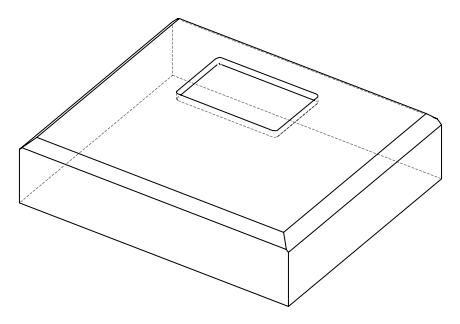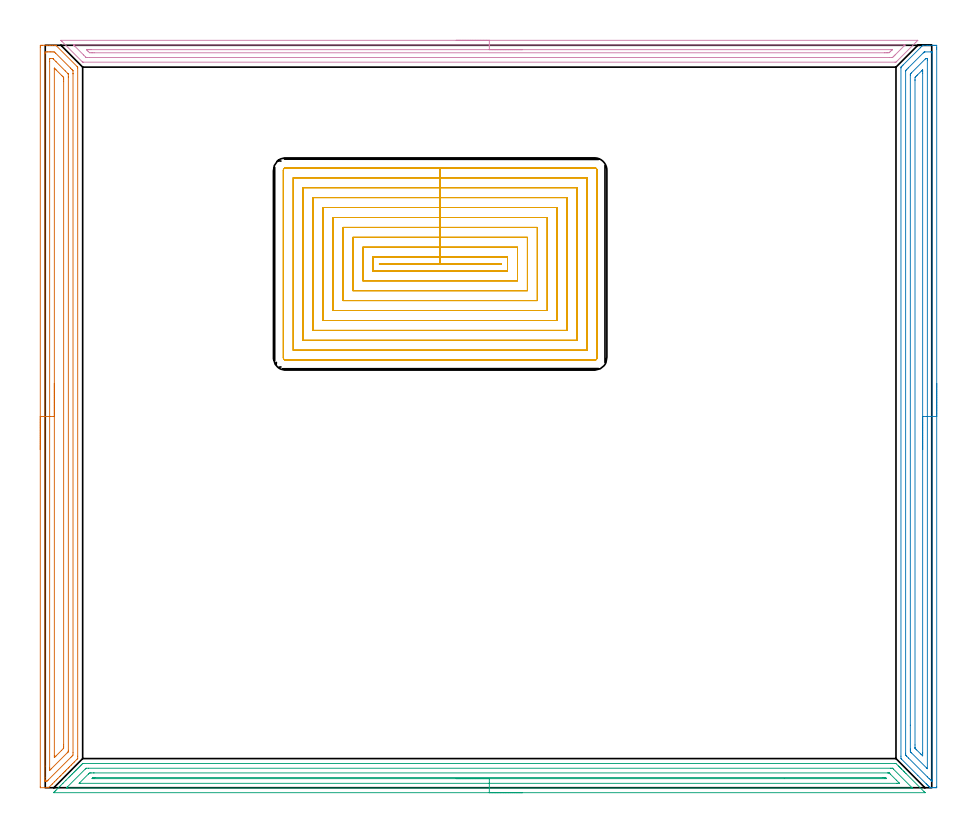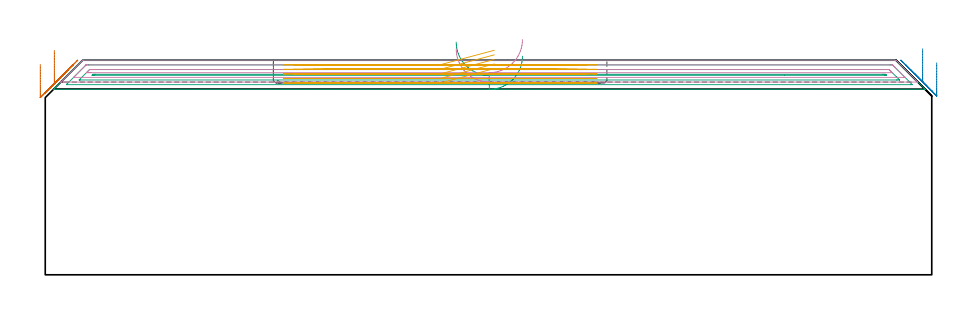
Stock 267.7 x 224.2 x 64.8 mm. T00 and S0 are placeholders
(PLAN: 5 operations, 1 tool changes, 50.2 min)
(1 AREA_MILL | FG_CHAMFER_SURFACE | UGT0205_001 | 7.29 min | 14318 mm3)
(2 AREA_MILL_1 | FG_CHAMFER_SURFACE_1 | UGT0205_001 | 7.26 min | 13078 mm3)
(3 AREA_MILL_2 | FG_CHAMFER_SURFACE_2 | UGT0205_001 | 8.31 min | 9735 mm3)
(4 AREA_MILL_3 | FG_CHAMFER_SURFACE_3 | UGT0205_001 | 6.23 min | 5454 mm3)
(5 MILL_RECTANGULAR_POCKET | POCKET_RECTANGULAR_STRAIGHT | NXT0201_002 | Follow Part, ap 1.5, ae 75% | 21.14 min | 44377 mm3)
(TOOL UGT0205_001 | Chamfer Mill 20 x 3 x 45 deg. | D20 FL50 Z2)
(TOOL NXT0201_002 | ENDMILL 6mm [R216.24-06050CBC13P 1620] | D6 R1 FL13 Z4)
(OP 1 AREA_MILL)
G17 G21 G94 G90
T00 M6
G54
G17 G0 G90 X-1.5 Y102.1 S1061 M3
G43 Z74.8 H0
Z63.5
G94 G1 Y102.138 Z62.628 F250.
Y102.252 Z61.764
Y102.441 Z60.912
Y102.703 Z60.08
Y103.037 Z59.274
Y103.44 Z58.5
Y103.908 Z57.764
Y104.44 Z57.072
Y105.029 Z56.429
Y105.672 Z55.84
Y106.364 Z55.308
Y107.1 Z54.84
Y107.874 Z54.437
Y108.68 Z54.103
Y109.512 Z53.841
Y110.364 Z53.652
Y111.228 Z53.538
Y112.1 Z53.5
X-1.499 Y223.601 Z53.501
X-1.496 Y223.992
X-1.491 Y224.19 Z53.504
X-1.112 Y224.2 Z53.883
X-0.824 Z54.171
X-0.235 Z54.759
X0.341 Z55.338
X0.642 Z55.639
X1.218 Z56.214
X1.519 Z56.515
X2.122 Z57.121
X2.835 Z57.834
X2.973 Z57.972
X3.206 Y224.19 Z58.203
X3.273 Y224.126 Z58.271
X3.354 Y224.047 Z58.352
X9.624 Y217.776 Z64.624
X9.796 Y217.595 Z64.79
X9.8 Y217.357 Z64.8
Y9.501
X9.804 Y8.8 Z64.796
X9.628 Y8.627 Z64.627
X8.736 Y7.735 Z63.734
X8.29 Y7.289 Z63.289
X7.844 Y6.843 Z62.842
X7.304 Y6.304 Z62.303
X7.073 Y6.072 Z62.07
X6.953 Y5.951 Z61.95
X6.456 Y5.456 Z61.456
X6.196 Y5.194 Z61.192
X6.061 Y5.059 Z61.058
X5.904 Y4.903 Z60.903
X5.619 Y4.619 Z60.619
X5.319 Y4.317 Z60.315
X4.721 Y3.721 Z59.721
X4.442 Y3.44 Z59.437
X3.738 Y2.738 Z58.738
X3.385 Y2.383 Z58.381
X2.798 Y1.798 Z57.798
X2.104 Y1.103 Z57.103
X1.081 Y0.081 Z56.078
X1.007 Y0.01 Z56.004
X0.779 Y0. Z55.779
X0.368 Z55.367
X-0.235 Z54.76
X-1.412 Z53.585
X-1.491 Y0.003 Z53.506
X-1.497 Y0.153 Z53.503
X-1.5 Y0.351 Z53.5
Y112.1
X-0.086 Z54.914
X-0.085 Y221.664 Z54.915
X-0.084 Y221.817 Z54.916
X-0.079 Y222.177 Z54.921
X0.272 Y222.193 Z55.272
X0.642 Y222.197 Z55.642
X1.143 Y222.2 Z56.143
X1.519 Z56.519
X2.022 Y222.198 Z57.022
X2.396 Y222.19 Z57.396
X2.759 Y222.179 Z57.759
X3.132 Y221.817 Z58.132
X7.658 Y217.293 Z62.658
X8.067 Y216.88 Z63.067
X8.273 Y216.669 Z63.273
X8.374 Y216.565 Z63.374
X8.379 Y216.465 Z63.379
X8.385 Y215.725 Z63.385
Y215.573
Y10.563
X8.379 Y9.861 Z63.379
X8.298 Y9.76 Z63.298
X8.067 Y9.519 Z63.067
X7.862 Y9.312 Z62.862
X7.658 Y9.107 Z62.658
X0.933 Y2.383 Z55.933
X0.786 Y2.237 Z55.786
X0.642 Y2.099 Z55.642
X0.545 Y2.01 Z55.545
X0.436 Y2.007 Z55.436
X0.141 Y2.001 Z55.141
X-0.021 Y2.003 Z54.979
X-0.047 Y2.005 Z54.953
X-0.071 Y2.009 Z54.929
X-0.079 Y2.04 Z54.921
X-0.083 Y2.229 Z54.917
X-0.085 Y2.383 Z54.915
X-0.086 Y3.124 Z54.914
Y6.529
Y112.1
X1.328 Z56.328
Y219.335
X1.33 Y220.033 Z56.33
X1.331 Y220.13 Z56.331
X1.335 Y220.176 Z56.335
X1.337 Y220.19 Z56.337
X1.359 Y220.195 Z56.359
X1.519 Y220.197 Z56.519
X2.236 Y220.196 Z57.236
X2.271 Y220.19 Z57.271
X2.323 Y220.165 Z57.323
X2.396 Y220.1 Z57.396
X2.467 Y220.033 Z57.467
X3.273 Y219.228 Z58.273
X6.036 Y216.465 Z61.036
X6.781 Y215.717 Z61.781
X6.921 Y215.573 Z61.921
X6.965 Y215.519 Z61.965
X6.967 Y215.475 Z61.967
X6.969 Y215.381 Z61.969
X6.971 Y214.681 Z61.971
Y214.487
Y11.303
X6.969 Y11.112 Z61.969
X6.964 Y10.916 Z61.964
X6.962 Y10.872 Z61.962
X6.946 Y10.853 Z61.946
X6.902 Y10.805 Z61.902
X6.781 Y10.681 Z61.781
X6.648 Y10.547 Z61.648
X1.783 Y5.683 Z56.783
X1.519 Y5.423 Z56.519
X1.335 Y5.246 Z56.335
X1.332 Y5.249 Z56.332
X1.33 Y5.251 Z56.33
X1.329 Y5.951 Z56.329
Y6.145
X1.328 Y112.1 Z56.328
X2.743 Z57.743
Y217.184
X2.744 Y217.249 Z57.744
X2.746 Y217.285 Z57.746
X2.747 Y217.291 Z57.747
X2.77 Y217.271 Z57.77
X2.968 Y217.079 Z57.968
X3.273 Y216.778 Z58.273
X5.027 Y215.024 Z60.027
X5.367 Y214.681 Z60.367
X5.484 Y214.556 Z60.484
X5.55 Y214.474 Z60.55
X5.552 Y214.411 Z60.552
X5.556 Y214.143 Z60.556
X5.557 Y213.789 Z60.557
Y213.249
Y13.087
X5.556 Y12.549 Z60.556
X5.553 Y12.195 Z60.553
X5.55 Y11.93 Z60.55
X5.427 Y11.788 Z60.427
X4.955 Y11.303 Z59.955
X3.222 Y9.571 Z58.222
X3.013 Y9.362 Z58.013
X2.778 Y9.13 Z57.778
X2.765 Y9.119 Z57.765
X2.751 Y9.111 Z57.751
X2.749 Y9.123 Z57.749
X2.746 Y9.164 Z57.746
X2.743 Y9.519 Z57.743
Y9.694
Y112.1
Y112.972 Z57.781
Y113.836 Z57.895
Y114.688 Z58.083
Y115.52 Z58.346
Y116.326 Z58.68
Y117.1 Z59.082
Y117.836 Z59.551
Y118.528 Z60.082
Y119.171 Z60.672
Y119.76 Z61.315
Y120.292 Z62.007
Y120.76 Z62.743
Y121.163 Z63.516
Y121.497 Z64.322
Y121.759 Z65.154
Y121.948 Z66.006
Y122.062 Z66.871
Y122.1 Z67.743
G0 Z74.8
M5
M2
(OP 2 AREA_MILL_1)
G17 G21 G94 G90
T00 M6
G54
G17 G0 G90 X269.2 Y122.1 S1061 M3
G43 Z74.8 H0
Z64.
G94 G1 Y122.062 Z63.128 F250.
Y121.948 Z62.264
Y121.759 Z61.412
Y121.497 Z60.58
Y121.163 Z59.774
Y120.76 Z59.
Y120.292 Z58.264
Y119.76 Z57.572
Y119.171 Z56.929
Y118.528 Z56.34
Y117.836 Z55.808
Y117.1 Z55.34
Y116.326 Z54.937
Y115.52 Z54.603
Y114.688 Z54.341
Y113.837 Z54.152
Y112.972 Z54.038
Y112.1 Z54.
Y0.336
X269.197 Y0.153 Z54.003
X269.191 Y0.002 Z54.005
X268.98 Y0. Z54.216
X268.676 Z54.519
X268.067 Z55.132
X267.582 Z55.618
X267.207 Z55.982
X267.196 Y0.006 Z55.993
X267.183 Y0.012 Z56.006
X267.046 Y0.153 Z56.152
X266.903 Y0.295 Z56.293
X266.762 Y0.437 Z56.435
X266.6 Y0.599 Z56.598
X266.46 Y0.738 Z56.736
X266.322 Y0.877 Z56.876
X266.154 Y1.045 Z57.044
X266.017 Y1.182 Z57.179
X263.478 Y3.721 Z59.72
X258.572 Y8.627 Z64.626
X258.471 Y8.732 Z64.727
X258.404 Y8.805 Z64.789
X258.4 Y9.519 Z64.8
Y217.357
X258.404 Y217.595 Z64.789
X258.484 Y217.686 Z64.713
X258.619 Y217.819 Z64.58
X258.713 Y217.914 Z64.486
X258.924 Y218.125 Z64.273
X259.047 Y218.249 Z64.15
X264.243 Y223.445 Z58.953
X264.653 Y223.853 Z58.547
X264.698 Y223.898 Z58.502
X264.995 Y224.195 Z58.203
X265.001 Y224.2 Z58.197
X266.294 Z56.905
X266.903 Z56.293
X268.094 Z55.103
X268.676 Y224.196 Z54.518
X269.191 Y224.192 Z54.005
X269.193 Y224.121 Z54.003
X269.199 Y223.601 Z54.001
X269.2 Y223.074 Z54.
Y112.1
X267.786 Z55.414
Y2.387
X267.783 Y2.164 Z55.417
X267.781 Y2.054 Z55.419
X267.778 Y2.01 Z55.422
X267.753 Z55.447
X267.638 Y2.024 Z55.562
X267.269 Y2.383 Z55.931
X266.903 Y2.747 Z56.297
X266.374 Y3.275 Z56.826
X260.697 Y8.953 Z62.503
X260.134 Y9.519 Z63.066
X259.944 Y9.718 Z63.256
X259.821 Y9.857 Z63.379
X259.819 Y9.964 Z63.381
X259.814 Y10.407 Z63.386
X259.815 Y216.465 Z63.385
X259.83 Y216.569 Z63.37
X259.914 Y216.657 Z63.286
X260.044 Y216.792 Z63.156
X260.207 Y216.957 Z62.993
X260.606 Y217.357 Z62.594
X265.13 Y221.88 Z58.07
X265.408 Y222.149 Z57.792
X265.45 Y222.188 Z57.75
X265.509 Y222.192 Z57.691
X265.638 Y222.198 Z57.562
X267.409 Y222.2 Z55.791
X267.65 Y222.196 Z55.55
X267.741 Y222.193 Z55.459
X267.776 Y222.19 Z55.424
X267.779 Y222.147 Z55.421
X267.783 Y222.039 Z55.417
X267.786 Y221.821 Z55.414
Y112.1
X266.372 Z56.828
X266.371 Y5.796 Z56.829
X266.37 Y5.774 Z56.83
X266.368 Y5.752 Z56.832
X266.367 Y5.747 Z56.833
X266.354 Y5.757 Z56.846
X266.149 Y5.951 Z57.051
X261.583 Y10.516 Z61.617
X261.389 Y10.714 Z61.811
X261.292 Y10.815 Z61.908
X261.246 Y10.865 Z61.954
X261.235 Y10.947 Z61.965
X261.232 Y11.303 Z61.968
X261.229 Y11.66 Z61.971
X261.228 Y18.869 Z61.972
X261.229 Y215.038 Z61.971
X261.23 Y215.305 Z61.97
X261.233 Y215.439 Z61.967
X261.235 Y215.504 Z61.965
X261.244 Y215.533 Z61.956
X261.277 Y215.573 Z61.923
X261.429 Y215.728 Z61.771
X261.583 Y215.884 Z61.617
X265.733 Y220.033 Z57.467
X265.879 Y220.171 Z57.321
X265.897 Y220.186 Z57.303
X265.934 Y220.191 Z57.266
X266.017 Y220.195 Z57.183
X266.183 Z57.017
X266.293 Y220.191 Z56.907
X266.365 Y220.186 Z56.835
X266.367 Y220.151 Z56.833
X266.369 Y220.033 Z56.831
X266.371 Y219.676 Z56.829
X266.372 Y112.1 Z56.828
X264.957 Z58.243
Y10.585
X264.956 Y10.411 Z58.244
X264.951 Y9.7 Z58.249
X264.945 Y9.615 Z58.255
X264.555 Y9.997 Z58.645
X264.348 Y10.201 Z58.852
X263.133 Y11.416 Z60.067
X262.904 Y11.648 Z60.296
X262.749 Y11.808 Z60.451
X262.649 Y11.915 Z60.551
X262.647 Y11.933 Z60.553
X262.644 Y12.02 Z60.556
X262.643 Y12.195 Z60.557
Y12.914
X262.644 Y213.614 Z60.556
X262.645 Y213.789 Z60.555
X262.655 Y214.494 Z60.545
X262.832 Y214.681 Z60.368
X263.094 Y214.945 Z60.106
X263.357 Y215.208 Z59.843
X264.613 Y216.465 Z58.587
X264.721 Y216.571 Z58.479
X264.876 Y216.72 Z58.324
X264.948 Y216.787 Z58.252
X264.954 Y216.642 Z58.246
X264.956 Y216.465 Z58.244
X264.957 Y216.286 Z58.243
Y215.746
Y112.1
Y111.228 Z58.281
Y110.364 Z58.395
Y109.512 Z58.583
Y108.68 Z58.846
Y107.874 Z59.18
Y107.1 Z59.582
Y106.364 Z60.051
Y105.672 Z60.582
Y105.029 Z61.172
Y104.44 Z61.815
Y103.909 Z62.507
Y103.44 Z63.243
Y103.037 Z64.016
Y102.703 Z64.822
Y102.441 Z65.654
Y102.252 Z66.506
Y102.138 Z67.371
Y102.1 Z68.243
G0 Z74.8
M5
M2
(OP 3 AREA_MILL_2)
G17 G21 G94 G90
T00 M6
G54
G17 G0 G90 X144.1 Y-1.5 S1061 M3
G43 Z74.8 H0
Z66.
G94 G1 X144.062 Z65.128 F250.
X143.948 Z64.263
X143.759 Z63.412
X143.497 Z62.58
X143.163 Z61.774
X142.76 Z61.
X142.291 Z60.264
X141.76 Z59.572
X141.171 Z58.929
X140.528 Z58.339
X139.836 Z57.808
X139.1 Z57.34
X138.326 Z56.937
X137.52 Z56.603
X136.688 Z56.341
X135.836 Z56.152
X134.971 Z56.038
X134.1 Z56.
X2.681
X2.519 Y-1.493 Z56.006
X2.68 Y-1.322 Z56.177
X2.869 Y-1.131 Z56.369
X2.938 Y-1.062 Z56.438
X3.127 Y-0.872 Z56.626
X3.23 Y-0.769 Z56.729
X3.818 Y-0.182 Z57.318
X4.468 Y0.469 Z57.968
X5.362 Y1.363 Z58.862
X6.256 Y2.257 Z59.756
X7.046 Y3.047 Z60.545
X7.15 Y3.152 Z60.648
X7.481 Y3.481 Z60.981
X7.703 Y3.703 Z61.203
X7.926 Y3.927 Z61.425
X8.044 Y4.046 Z61.542
X8.22 Y4.221 Z61.719
X8.491 Y4.492 Z61.99
X8.658 Y4.661 Z62.156
X8.824 Y4.825 Z62.322
X8.938 Y4.939 Z62.437
X9.099 Y5.101 Z62.596
X9.257 Y5.258 Z62.756
X9.385 Y5.386 Z62.884
X9.539 Y5.541 Z63.037
X9.691 Y5.692 Z63.19
X9.832 Y5.833 Z63.331
X9.98 Y5.982 Z63.477
X10.125 Y6.126 Z63.623
X10.279 Y6.28 Z63.778
X10.42 Y6.422 Z63.918
X10.558 Y6.559 Z64.057
X10.726 Y6.727 Z64.225
X10.86 Y6.862 Z64.358
X10.992 Y6.993 Z64.491
X11.173 Y7.174 Z64.672
X11.312 Y7.302 Z64.798
X11.602 Y7.3 Z64.8
X256.598
X256.9 Y7.302 Z64.798
X257.642 Y6.559 Z64.057
X257.78 Y6.422 Z63.918
X257.921 Y6.28 Z63.778
X258.076 Y6.125 Z63.623
X258.22 Y5.982 Z63.477
X258.368 Y5.833 Z63.331
X258.509 Y5.692 Z63.189
X258.661 Y5.541 Z63.037
X259.142 Y5.058 Z62.558
X259.411 Y4.79 Z62.289
X259.541 Y4.661 Z62.157
X259.902 Y4.298 Z61.798
X265.371 Y-1.169 Z56.328
X265.601 Y-1.401 Z56.098
X265.669 Y-1.471 Z56.027
X265.683 Y-1.495 Z56.004
X265.669 Y-1.5 Z56.
X134.1
Y-0.086 Z57.414
X6.703 Y-0.085 Z57.415
X6.604 Y-0.084 Z57.416
X6.435 Y-0.079 Z57.421
X6.386 Y-0.073 Z57.427
X6.397 Y-0.061 Z57.439
X6.485 Y0.033 Z57.533
X6.579 Y0.129 Z57.629
X6.703 Y0.254 Z57.754
X12.067 Y5.617 Z63.117
X12.252 Y5.799 Z63.299
X12.302 Y5.845 Z63.345
X12.33 Y5.868 Z63.368
X12.366 Y5.879 Z63.379
X13.059 Y5.886 Z63.386
X255.336
X255.734 Y5.883 Z63.383
X255.833 Y5.881 Z63.381
X255.854 Y5.879 Z63.379
X255.885 Y5.853 Z63.353
X255.953 Y5.792 Z63.292
X256.133 Y5.617 Z63.117
X261.738 Y0.012 Z57.512
X261.776 Y-0.028 Z57.472
X261.814 Y-0.072 Z57.428
X261.819 Y-0.081 Z57.419
X261.816 Y-0.082 Z57.418
X261.782 Y-0.084 Z57.416
X261.497 Y-0.086 Z57.414
X261.399
X134.1
Y1.328 Z58.828
X10.533 Y1.329 Z58.829
X10.315 Y1.331 Z58.831
X10.279 Y1.333 Z58.833
X10.248 Y1.337 Z58.837
X10.263 Y1.358 Z58.858
X10.279 Y1.379 Z58.879
X13.042 Y4.142 Z61.642
X13.122 Y4.221 Z61.721
X13.368 Y4.457 Z61.957
X13.608 Y4.465 Z61.965
X13.855 Y4.468 Z61.968
X14.495 Y4.471 Z61.971
X14.749
X254.345
X254.599 Y4.469 Z61.969
X254.768 Y4.466 Z61.966
X254.825 Y4.464 Z61.964
X254.848 Y4.445 Z61.945
X254.896 Y4.401 Z61.901
X255.08 Y4.221 Z61.721
X255.239 Y4.062 Z61.562
X257.027 Y2.274 Z59.774
X257.72 Y1.579 Z59.079
X257.921 Y1.376 Z58.876
X257.956 Y1.333 Z58.833
X257.954 Y1.332 Z58.832
X257.921 Y1.331 Z58.831
X257.281 Y1.329 Z58.829
X257.027 Y1.328 Z58.828
X134.1
Y2.743 Z60.243
X14.749
X14.46 Y2.745 Z60.245
X14.243 Y2.75 Z60.25
X14.12 Y2.76 Z60.26
X14.207 Y2.854 Z60.354
X14.277 Y2.925 Z60.425
X14.358 Y3.003 Z60.503
X14.392 Y3.032 Z60.532
X14.433 Y3.05 Z60.55
X14.749 Y3.054 Z60.554
X15.037 Y3.057 Z60.557
X252.844
X253.131 Y3.056 Z60.556
X253.451 Y3.054 Z60.554
X253.745 Y3.05 Z60.55
X253.917 Y2.922 Z60.422
X254.05 Y2.75 Z60.25
X253.738 Y2.746 Z60.246
X253.451 Y2.744 Z60.244
X223.182 Y2.743 Z60.243
X134.1
X133.228 Z60.281
X132.363 Z60.395
X131.512 Z60.583
X130.68 Z60.846
X129.874 Z61.18
X129.1 Z61.582
X128.364 Z62.051
X127.672 Z62.582
X127.029 Z63.172
X126.439 Z63.815
X125.908 Z64.507
X125.44 Z65.243
X125.037 Z66.016
X124.703 Z66.822
X124.441 Z67.654
X124.252 Z68.506
X124.138 Z69.371
X124.1 Z70.243
G0 Z74.8
M5
M2
(OP 4 AREA_MILL_3)
G17 G21 G94 G90
T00 M6
G54
G17 G0 G90 X124.1 Y225.7 S1061 M3
G43 Z74.8 H0
Z68.2
G94 G1 X124.138 Z67.328 F250.
X124.252 Z66.464
X124.441 Z65.612
X124.703 Z64.78
X125.037 Z63.974
X125.44 Z63.2
X125.908 Z62.464
X126.44 Z61.772
X127.029 Z61.129
X127.672 Z60.54
X128.364 Z60.008
X129.1 Z59.54
X129.874 Z59.137
X130.68 Z58.803
X131.512 Z58.541
X132.364 Z58.352
X133.228 Z58.238
X134.1 Z58.2
X263.398
X263.466 Y225.695 Z58.204
X263.481 Y225.692 Z58.205
X263.466 Y225.665 Z58.233
X262.881 Y225.08 Z58.819
X257.033 Y219.234 Z64.665
X256.895 Y219.104 Z64.79
X256.61 Y219.1 Z64.8
X11.59
X11.305 Y219.104 Z64.79
X11.165 Y219.235 Z64.665
X5.032 Y225.367 Z58.532
X4.871 Y225.527 Z58.37
X4.734 Y225.669 Z58.229
X4.717 Y225.694 Z58.204
X4.734 Y225.699 Z58.199
X134.1 Y225.7 Z58.2
Y224.286 Z59.614
X259.293 Y224.285 Z59.615
X259.392 Y224.284 Z59.616
X259.588 Y224.279 Z59.621
X259.617 Y224.276 Z59.624
X259.605 Y224.262 Z59.638
X259.576 Y224.229 Z59.671
X259.537 Y224.187 Z59.713
X259.415 Y224.065 Z59.835
X256.61 Y221.26 Z62.64
X256.286 Y220.937 Z62.963
X255.956 Y220.613 Z63.287
X255.874 Y220.536 Z63.364
X255.844 Y220.521 Z63.379
X255.811 Y220.518 Z63.382
X255.716 Y220.516 Z63.384
X254.92 Y220.514 Z63.386
X13.379
X12.582 Y220.515 Z63.385
X12.484 Y220.517 Z63.383
X12.387 Y220.521 Z63.379
X12.335 Y220.527 Z63.373
X12.303 Y220.554 Z63.346
X12.24 Y220.613 Z63.287
X11.59 Y221.26 Z62.64
X8.907 Y223.942 Z59.958
X8.666 Y224.187 Z59.713
X8.588 Y224.271 Z59.629
X8.583 Y224.278 Z59.622
X8.593 Y224.28 Z59.62
X8.644 Y224.283 Z59.617
X8.71 Y224.285 Z59.615
X8.809 Y224.286 Z59.614
X134.1
Y222.872 Z61.028
X255.457 Y222.871 Z61.029
X255.716 Y222.87 Z61.03
X255.742 Y222.868 Z61.032
X255.751 Y222.866 Z61.034
X255.75 Y222.86 Z61.04
X255.742 Y222.844 Z61.056
X255.734 Y222.834 Z61.066
X255.716 Y222.815 Z61.085
X255.508 Y222.608 Z61.292
X255.299 Y222.4 Z61.5
X255.058 Y222.164 Z61.736
X254.821 Y221.936 Z61.965
X254.396 Y221.932 Z61.968
X253.927 Y221.929 Z61.971
X253.505
X14.745
X14.273
X13.848 Y221.931 Z61.969
X13.379 Y221.936 Z61.964
X12.906 Y222.4 Z61.5
X12.484 Y222.82 Z61.08
X12.447 Y222.864 Z61.036
X12.484 Y222.866 Z61.034
X12.908 Y222.87 Z61.03
X13.379 Y222.871 Z61.029
X13.801
X134.1 Y222.872 Z61.028
X134.972 Z61.067
X135.836 Z61.18
X136.688 Z61.369
X137.52 Z61.632
X138.326 Z61.965
X139.1 Z62.368
X139.836 Z62.837
X140.528 Z63.368
X141.171 Z63.957
X141.76 Z64.601
X142.292 Z65.293
X142.76 Z66.028
X143.163 Z66.802
X143.497 Z67.608
X143.759 Z68.44
X143.948 Z69.292
X144.062 Z70.157
X144.1 Z71.028
G0 Z74.8
M5
M2
(OP 5 MILL_RECTANGULAR_POCKET)
G17 G21 G94 G90
T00 M6
G54
G17 G0 G90 X135.596 Y158.2 S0 M3
G43 Z74.8 H1
Z67.8
G94 G1 X119.25 Z63.42 F250.
X100.9 F500.
Y158.1
X137.6
Y158.2
X119.25
Y160.2
X98.9
Y156.1
X139.6
Y160.2
X119.25
Y163.2
X95.9
Y153.1
X142.6
Y163.2
X119.25
Y166.2
X92.9
Y150.1
X145.6
Y166.2
X119.25
Y169.2
X89.9
Y147.1
X148.6
Y169.2
X119.25
Y172.2
X86.9
Y144.1
X151.6
Y172.2
X119.25
Y175.2
X83.9
Y141.1
X154.6
Y175.2
X119.25
Y178.2
X80.9
Y138.1
X157.6
Y178.2
X119.25
Y181.2
X77.9
Y135.1
X160.6
Y181.2
X119.25
Y184.2
X74.9
Y132.1
X163.6
Y184.2
X119.25
Y187.2
X72.6
G3 X71.9 Y186.5 R0.7
G1 Y129.8
G3 X72.6 Y129.1 R0.7
G1 X165.9
G3 X166.6 Y129.8 R0.7
G1 Y186.5
G3 X165.9 Y187.2 R0.7
G1 X119.25
X118.25
G0 X135.596 Y158.2 Z66.42
G1 X119.25 Z62.04 F250.
X100.9 F500.
Y158.1
X137.6
Y158.2
X119.25
Y160.2
X98.9
Y156.1
X139.6
Y160.2
X119.25
Y163.2
X95.9
Y153.1
X142.6
Y163.2
X119.25
Y166.2
X92.9
Y150.1
X145.6
Y166.2
X119.25
Y169.2
X89.9
Y147.1
X148.6
Y169.2
X119.25
Y172.2
X86.9
Y144.1
X151.6
Y172.2
X119.25
Y175.2
X83.9
Y141.1
X154.6
Y175.2
X119.25
Y178.2
X80.9
Y138.1
X157.6
Y178.2
X119.25
Y181.2
X77.9
Y135.1
X160.6
Y181.2
X119.25
Y184.2
X74.9
Y132.1
X163.6
Y184.2
X119.25
Y187.2
X72.6
G3 X71.9 Y186.5 R0.7
G1 Y129.8
G3 X72.6 Y129.1 R0.7
G1 X165.9
G3 X166.6 Y129.8 R0.7
G1 Y186.5
G3 X165.9 Y187.2 R0.7
G1 X119.25
X118.25
G0 X135.596 Y158.2 Z65.04
G1 X119.25 Z60.66 F250.
X100.9 F500.
Y158.1
X137.6
Y158.2
X119.25
Y160.2
X98.9
Y156.1
X139.6
Y160.2
X119.25
Y163.2
X95.9
Y153.1
X142.6
Y163.2
X119.25
Y166.2
X92.9
Y150.1
X145.6
Y166.2
X119.25
Y169.2
X89.9
Y147.1
X148.6
Y169.2
X119.25
Y172.2
X86.9
Y144.1
X151.6
Y172.2
X119.25
Y175.2
X83.9
Y141.1
X154.6
Y175.2
X119.25
Y178.2
X80.9
Y138.1
X157.6
Y178.2
X119.25
Y181.2
X77.9
Y135.1
X160.6
Y181.2
X119.25
Y184.2
X74.9
Y132.1
X163.6
Y184.2
X119.25
Y187.2
X72.6
G3 X71.9 Y186.5 R0.7
G1 Y129.8
G3 X72.6 Y129.1 R0.7
G1 X165.9
G3 X166.6 Y129.8 R0.7
G1 Y186.5
G3 X165.9 Y187.2 R0.7
G1 X119.25
X118.25
G0 X135.596 Y158.2 Z63.66
G1 X119.25 Z59.28 F250.
X100.9 F500.
Y158.1
X137.6
Y158.2
X119.25
Y160.2
X98.9
Y156.1
X139.6
Y160.2
X119.25
Y163.2
X95.9
Y153.1
X142.6
Y163.2
X119.25
Y166.2
X92.9
Y150.1
X145.6
Y166.2
X119.25
Y169.2
X89.9
Y147.1
X148.6
Y169.2
X119.25
Y172.2
X86.9
Y144.1
X151.6
Y172.2
X119.25
Y175.2
X83.9
Y141.1
X154.6
Y175.2
X119.25
Y178.2
X80.9
Y138.1
X157.6
Y178.2
X119.25
Y181.2
X77.9
Y135.1
X160.6
Y181.2
X119.25
Y184.2
X74.9
Y132.1
X163.6
Y184.2
X119.25
Y187.2
X72.6
G3 X71.9 Y186.5 R0.7
G1 Y129.8
G3 X72.6 Y129.1 R0.7
G1 X165.9
G3 X166.6 Y129.8 R0.7
G1 Y186.5
G3 X165.9 Y187.2 R0.7
G1 X119.25
X118.25
G0 X135.596 Y158.2 Z62.28
G1 X119.25 Z57.9 F250.
X100.9 F500.
Y158.1
X137.6
Y158.2
X119.25
Y160.2
X98.9
Y156.1
X139.6
Y160.2
X119.25
Y163.2
X95.9
Y153.1
X142.6
Y163.2
X119.25
Y166.2
X92.9
Y150.1
X145.6
Y166.2
X119.25
Y169.2
X89.9
Y147.1
X148.6
Y169.2
X119.25
Y172.2
X86.9
Y144.1
X151.6
Y172.2
X119.25
Y175.2
X83.9
Y141.1
X154.6
Y175.2
X119.25
Y178.2
X80.9
Y138.1
X157.6
Y178.2
X119.25
Y181.2
X77.9
Y135.1
X160.6
Y181.2
X119.25
Y184.2
X74.9
Y132.1
X163.6
Y184.2
X119.25
Y187.2
X72.6
G3 X71.9 Y186.5 R0.7
G1 Y129.8
G3 X72.6 Y129.1 R0.7
G1 X165.9
G3 X166.6 Y129.8 R0.7
G1 Y186.5
G3 X165.9 Y187.2 R0.7
G1 X119.25
X118.25
G0 Z74.8
M5
M2
